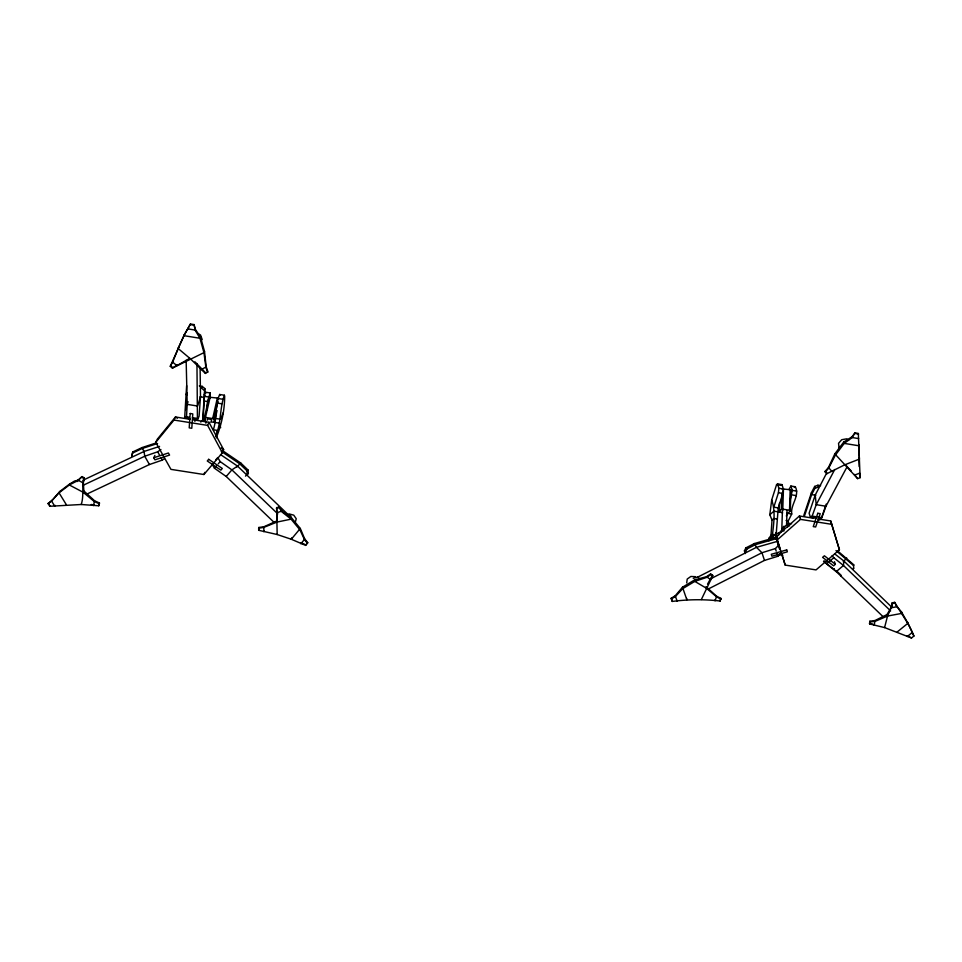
<?xml version="1.0" encoding="UTF-8"?>
<svg xmlns="http://www.w3.org/2000/svg" width="962" height="962" viewBox="0 0 962 962"><rect width="100%" height="100%" fill="white"/><g stroke="black" fill="none" stroke-linecap="round" stroke-linejoin="round"><path stroke-width="1.44" d="M837.589 550.865L853.667 564.718L853.547 568.807L853.619 567.917M786.615 513.492L788.094 513.263L790.283 510.822L789.525 510.233L790.163 489.718L781.986 488.888M790.283 510.822L790.92 490.319L790.163 489.718M786.555 525.384L787.024 510.714M782.599 512.842L779.148 511.844L779.448 503.078M779.148 511.844L781.3 509.391L781.841 493.278M781.781 529.954L782.419 510.906L783.14 510.088M781.3 509.391L782.779 509.163L783.465 488.648M190.067 418.747L187.121 418.278L186.496 416.762L187.205 404.377L186.147 360.305M193.013 419.216L197.438 419.913L196.957 363.516M783.802 531.108L784.054 527.188L788.828 523.34L791.606 523.785M788.034 525.144L788.311 520.803L791.738 514.009C790.283 504.677 800.119 495.959 795.321 486.748L790.896 486.038L788.984 489.55M186.628 385.642L184.656 418.001L185.221 416.799M185.678 409.692L186.147 402.597M186.604 395.49L186.796 392.652L186.207 394.54M770.983 535.329L772.017 520.057L769.816 514.73L771.704 499.939L776.574 484.644L777.549 483.898L781.986 484.607L783.321 488.973L782.888 493.47L778.234 507.888L776.13 534.98L772.787 534.451L770.983 535.329L769.119 538.107L768.927 540.836M772.005 539.478C773.087 526.454 776.226 512.638 771.704 499.939M194.901 421.38L195.106 418.518M200.108 367.52L200.493 396.693L199.086 416.245L197.438 419.913M199.302 385.906L202.188 386.375L204.81 388.552L203.126 419.636L200.769 422.053M202.585 420.851L204.81 388.552M206.866 409.956L207.503 401.527L210.185 392.965L205.459 392.207L204.245 394.865M210.173 398.4L210.185 392.965M853.667 564.718L853.595 565.608L835.99 550.589M217.388 432.311L216.859 430.315L213.323 429.761C217.232 418.29 214.634 405.531 219.661 394.48L224.374 395.238L224.675 396.2C224.591 410.822 221.5 424.819 216.222 437.902M224.374 395.238C219.564 408.405 221.404 423.088 215.632 436.171M834.812 553.968L843.878 561.026L843.47 565.476L836.279 571.608L826.611 563.888L824.181 560.846M778.535 535.545L778.763 533.08L783.789 529.052L784.054 527.188M790.139 500.144L792.279 490.404L790.896 486.038M841.089 576.238L841.173 575.336L836.243 570.586M778.234 507.888L773.797 507.178L778.426 492.76L778.871 488.263L777.549 483.898M775.588 538.852L776.093 533.609L778.763 533.08M686.712 582.876L687.217 579.04L690.872 576.466L695.55 576.683M846.728 558.032L843.217 561.784M81.217 504.497C84.223 495.815 81.409 486.363 84.379 477.873L82.023 476.611L78.644 479.641L70.106 483.645L59.8 491.474L51.563 501.034L48.1 503.607L49.759 506.277L81.217 504.497L98.773 505.772L99.471 503.006L94.529 500.745L83.838 490.921L83.345 482.142L84.379 477.873M883.32 616.931L834.138 569.54L834.27 568.686M98.773 505.772L99.471 503.006M891.521 606.95L892.219 602.813L894.708 602.344C901.117 613.552 909.198 623.833 913.9 636.062L911.495 637.998L884.583 627.585L869.648 623.941L869.864 621.224L874.963 620.55L886.976 614.574L891.521 606.95L887.529 616.053L884.583 627.585M892.219 602.813L891.81 607.683L896.776 606.757L894.708 602.344M210.437 422.029L214.406 422.186L213.937 419.24L212.662 418.554L217.352 398.027L209.115 397.198L204.365 417.712L204.87 420.671L206.157 421.356M213.937 419.24L217.989 401.455M214.406 422.186L217.063 410.509M204.365 417.712L205.471 417.412L210.221 396.885M204.87 420.671L205.555 417.761M869.648 623.941L869.864 621.224M305.603 545.382L307.708 542.592L304.762 539.009L300.288 528.451L291.462 517.784L281.926 511.05L279.076 507.106L276.647 507.611L277.164 534.523L291.306 539.261L305.603 545.382L307.708 542.592M304.762 539.009L300.89 543.77L301.094 543.001L304.605 544.264M300.288 528.451L291.306 539.261L291.69 537.866M295.178 522.57L296.26 518.746L293.735 515.151L289.057 513.9M291.462 517.784L291.077 519.155L299.916 529.834L304.557 539.778L307.527 543.289M204.87 395.55L204.305 397.438L200.132 396.765M281.926 511.05L276.888 512.746L276.647 507.611M277.164 534.523L258.706 530.29L258.658 528.162L263.708 527.441L276.948 522.089L277.092 512.061M276.948 522.089L291.077 519.155L281.722 511.736L279.076 507.106M202.188 386.375L201.623 388.227L204.245 390.416M200.493 396.693L197.619 406.036L187.205 404.377L188.047 401.707M264.021 530.976L263.804 531.673L263.925 526.743L277.357 520.719M258.706 530.29L258.874 527.477L263.925 526.743M258.658 528.162L258.874 527.477M772.678 539.165L773.917 535.365L776.093 533.609M787.529 527.284L788.828 523.34L789.622 525.973M786.375 516.089L787.301 513.299L791.738 514.009M834.836 453.872L857.635 478.631L860.124 477.669L858.332 433.417L854.977 432.864L851.959 436.82L843.698 442.087L834.836 453.872L828.462 467.472L825.083 471.38L826.683 473.015L815.223 495.057L809.102 513.203L810.425 517.207L815.932 518.085M814.682 486.423L811.459 492.652L803.919 515.043L804.352 516.366L811.639 494.6L814.886 488.335L814.682 486.423L817.928 485.245L820.622 485.678M838.599 449.819L839.73 446.5M826.214 504.1L821.103 519.023L819.047 520.129M810.425 517.207L812.144 516.125L816.221 504.689L834.751 469.516M820.057 518.734L821.813 517.652L825.949 506.228L846.849 467.231M132.792 451.924L131.758 456.048L132.792 451.924L142.063 447.57L155.664 443.097M190.043 419.3L175.469 416.991L157.299 439.213L155.76 442.34L170.947 469.372L203.92 474.507L222.378 452.813L223.629 449.651L208.982 422.306L192.953 419.769M204.521 351.467L203.944 352.645L172.39 368.109L170.274 366.342L184.488 334.499L190.452 324.002L194.059 324.591L195.406 329.425L200.541 337.121L204.521 351.467L206.193 366.883L207.948 371.777L205.375 373.424L190.464 358.862L178.066 348.436L184.488 334.499M203.92 474.507L204.798 472.354M223.328 412.566L220.538 419.24L215.825 418.494M222.378 452.813L207.648 425.396L208.982 422.306M701.37 599.518L712.746 575.757L710.629 573.869L706.553 576.671L694.54 579.954L682.503 587.205L675.24 595.767L671.223 598.22L672.27 601.43C688.167 599.35 704.16 599.182 720.129 601.022L720.839 598.352L716.618 596.248L706.06 586.724L706.336 588.167L716.762 596.981L720.995 599.085M190.452 324.002L183.874 335.654L199.964 338.275L203.944 352.645L205.916 367.484L207.66 372.378M720.839 598.352L720.129 601.022M205.375 373.424L205.652 372.823L194.889 361.784M206.193 366.883L201.323 369.576L201.611 368.975M155.76 442.34L173.99 420.057L175.469 416.991L177.405 418.229M153.752 457.756L168.398 453.006L169.565 455.086L154.93 459.836L153.752 457.756L154.894 455.399M745.334 553.571L744.42 550.853L745.911 547.859L754.388 543.554L777.284 536.928M777.753 538.239L755.531 544.6L746.993 548.929L745.49 551.923L744.42 550.853M200.541 337.121L199.964 338.275L195.07 330.062L194.059 324.591M189.791 358.345L176.876 365.632L172.643 362.109L178.679 347.27M195.406 329.425L195.07 330.062L188.215 328.944L188.54 328.307M172.39 368.109L177.176 365.031M170.274 366.342L172.956 361.508M780.747 531.986L783.465 526.803A2.513 0.709 -81.4 0 1 784.415 527.128M94.529 500.745L93.506 505.579L93.867 504.894L91.222 504.509M707.539 584.138L712.601 575.035M99.11 503.691L94.168 501.418L83.105 492.255L83.838 490.921M83.345 482.142L82.972 482.804L78.259 480.303L69.348 484.98L59.019 492.809L51.563 501.034L54.714 506.132L55.147 505.375M78.644 479.641L78.259 480.303L82.023 476.611M70.106 483.645L69.348 484.98L83.105 492.255M59.8 491.474L59.019 492.809L66.414 504.834M49.759 506.277L50.156 505.591M48.1 503.607L51.996 500.288M854.977 432.864L852.26 437.542L844.227 443.386L835.341 455.182L828.703 468.133L825.324 472.053L826.935 473.677L844.744 464.814L859.427 459.09L858.633 444.528L859.186 445.827L844.227 443.386L843.698 442.087M215.873 459.752L217.761 457.539L220.154 461.58L231.902 469.877L277.802 513.888M274.11 522.414L226.214 476.491L214.478 468.241L216.378 466.017M218.266 463.804L220.154 461.58M226.214 476.491L231.902 469.877L237.53 466.089L287.001 513.528L291.089 516.281M236.917 466.883L240.777 463.035L247.98 469.949L248.364 473.328L246.585 475.372M245.49 476.13L248.364 473.328M708.08 589.105L764.489 560.413L777.861 556.276L780.867 553.186M710.617 578.811L761.964 552.741L775.384 548.568L778.402 545.49L777.248 541.402L756.445 547.342L697.967 576.996L693.241 578.33M72.078 483.092L74.098 481.24L77.742 481.409M817.904 518.939L830.711 520.971L839.417 549.795L816.041 569.901L785.208 565.091L776.202 536.592L799.41 516.005L813.636 518.265M777.164 540.007L800.48 519.372L831.902 524.35M769.816 514.73L773.929 511.183L778.378 511.892M826.611 563.888L833.789 557.719L843.47 565.476L890.632 610.918M835.365 564.309L833.561 565.848L822.594 557.347L824.386 555.795L835.365 564.309L834.475 561.724M772.017 520.057L773.857 518.506L777.176 519.035M897.161 631.998L907.948 623.256L901.454 611.868L896.488 606.012M781.986 484.607L781 485.353L776.574 484.644M794.311 487.481L795.321 486.748M87.554 493.759L149.447 464.526L162.35 460.089L164.502 458.585M82.612 485.545L144.733 456.253L157.672 451.791L160.919 449.543M247.27 474.086L246.873 470.707L247.98 469.949M712.746 575.757L710.774 574.591L706.697 577.392L694.804 581.397L682.743 588.648L675.372 596.572L671.344 598.953M769.119 538.107L772.185 536.64M132.912 452.886L142.244 448.484L157.588 443.482M82.792 480.327L144.072 451.455L159.572 446.404M901.454 611.868L902.031 613.347L887.529 616.053L875.24 621.296L870.129 621.969M859.667 473.136L854.677 475.072L854.412 474.398L857.635 478.631M814.886 488.335L818.133 487.157L817.928 485.245M276.443 508.297L278.86 507.792M892.508 603.547L894.997 603.09M778.895 554.689L782.852 555.302M173.99 420.057L207.648 425.396M786.098 520.442L788.311 520.803M204.834 396.38L208.393 396.957M217.929 398.472L222.667 399.242M778.871 488.263L783.321 488.973M792.279 490.404L796.728 491.113M815.86 495.286L811.639 494.6L811.459 492.652M203.932 400.962L207.503 401.527M217.039 403.054L221.789 403.812M778.426 492.76L782.888 493.47M791.846 494.901L796.308 495.622M825.949 506.228L816.221 504.689L815.223 495.057M202.802 416.414L205.159 416.799M205.471 417.412L212.662 418.554M782.779 509.163L789.525 510.233M186.496 416.762L189.454 417.243M192.412 417.712L196.849 418.41M812.144 516.125L821.813 517.652M202.898 420.538L205.267 420.911L205.916 423.184M214.779 422.426L219.504 423.172L220.647 427.681M858.645 438.576L852.26 437.542L851.959 436.82M190.139 324.579L193.759 325.168M855.254 433.513L858.609 434.066M869.383 623.196L872.835 624.158M908.393 636.195L911.495 637.998M81.65 477.284L84.007 478.535M198.22 333.73L200.541 335.004L202.212 339.574M217.352 398.027L218.614 398.725M706.336 588.167L694.804 581.397L694.54 579.954M848.64 439.995L846.704 438.816L841.702 439.718L838.527 443.35L839.032 447.57M221.332 451.358L239.622 463.744L246.873 470.707M220.502 454.569L237.53 466.089M222.931 450.889L240.777 463.035M221.212 447.931L223.629 449.651M823.52 561.327L834.138 569.54M170.587 365.74L172.703 367.508M754.388 543.554L756.409 547.27L761.964 552.741L764.489 560.413M843.878 561.026L891.461 606.878M745.911 547.859L746.993 548.929M845.237 464.586L851.346 471.127M697.967 576.996L699.542 578.932M832.166 555.699L833.789 557.719M48.497 502.922L49.327 504.256M907.358 621.777L913.9 636.062M212.097 464.189L214.478 468.241M144.288 452.08L142.063 447.57M149.447 464.526L144.733 456.253L144.072 451.455M157.672 451.791L159.68 455.351M161.015 457.72L162.35 460.089M860.124 477.669L859.511 473.605M911.579 631.974L911.904 632.804L907.31 636.495L906.986 635.666M886.976 614.574L887.529 616.053M831.661 470.731L831.914 471.404L828.462 467.472M671.223 598.22L672.27 601.43M826.683 473.015L826.935 473.677M825.083 471.38L825.324 472.053M874.963 620.55L874.254 625.24L873.989 624.482M839.417 549.795L830.711 520.971M205.459 392.207L205.796 393.181M775.384 548.568L776.202 551.142M777.031 553.703L777.861 556.276M776.202 536.592L780.206 549.11M781.553 553.27L785.208 565.091M777.248 541.402L778.066 543.951M778.402 545.49L779.629 549.338M800.48 519.372L799.41 516.005L799.831 517.424M219.661 394.48L219.973 395.454M716.618 596.248L715.055 600.829L714.91 600.096M710.629 573.869L710.774 574.591M710.497 578.992L710.629 579.713L706.553 576.671M207.407 420.117L207.239 419.131L209.235 418.975L211.375 419.793L211.544 420.779M686.615 598.352L686.856 599.807L682.503 587.205M677.007 600.492L677.14 601.298L675.24 595.767M858.874 457.78L859.186 466.594M775.709 533.044A2.585 0.709 -81.5 0 1 776.382 533.008M190.187 413.492L189.213 427.862L191.787 428.27L192.785 413.9L190.187 413.492M817.784 513.287L813.251 526.611L815.668 526.984L820.213 513.672L817.784 513.287M208.694 459.319L207.275 460.99L220.875 470.141L222.294 468.47L208.694 459.319M786.724 549.903L771.283 554.292L771.909 556.216L787.337 551.827L786.724 549.903"/></g></svg>
